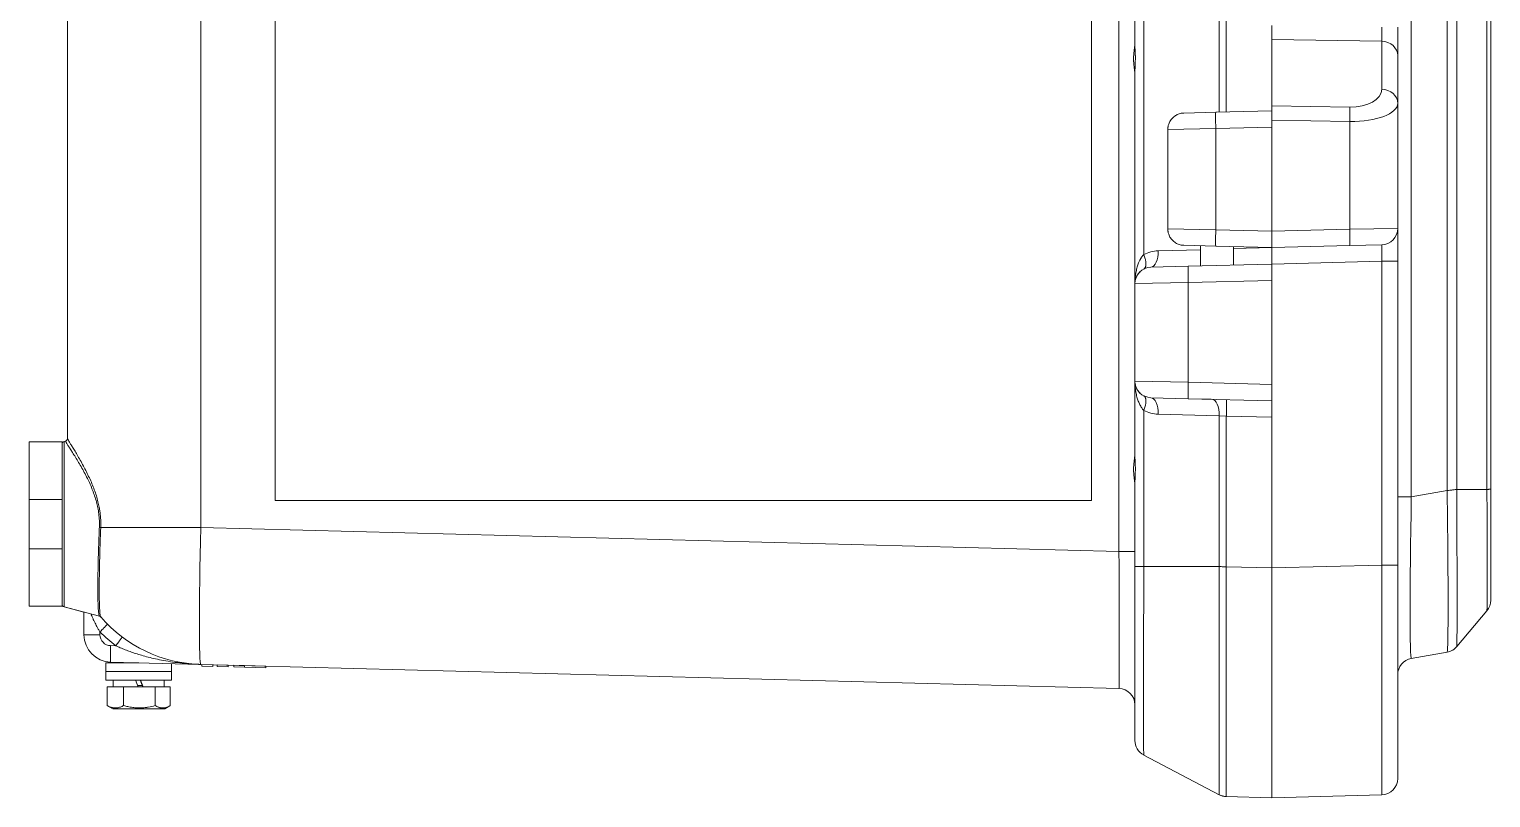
# Model space of a CAD drawing. Header units: millimetres. Extents: x -922 to 949, y -705 to 942.
# Drawn here: x 283.9 to 550.9, y -210 to -69.6 of the extents above; entities that cross this region are included whole.
import ezdxf

# ---------------------------------------------------------------- set-up
doc = ezdxf.new("R2010")
doc.units = ezdxf.units.MM
doc.linetypes.add('K5LT_AUXILIARY', pattern=[0])
doc.linetypes.add('K5LT_THIN', pattern=[0])

# ---------------------------------------------------------------- blocks, each defined once
blk = doc.blocks.new('U12')
at = {"color": 232, "linetype": 'K5LT_AUXILIARY', "lineweight": 18, "true_color": 0xc52b79}
for p, q in [((328.8, 155.75), (328.8, -155.72)), ((328.8, 155.75), (477.96, 155.75)), ((477.96, -155.72), (477.96, 155.75)), ((328.8, -155.72), (477.96, -155.72))]:
    blk.add_line(p, q, dxfattribs=at)
blk = doc.blocks.new('U11')
at = {"color": 7, "linetype": 'K5LT_THIN', "lineweight": 18}
for p, q in [((482.96, -165.04), (482.96, 165.04)), ((315.23, -160.65), (315.23, 160.65)), ((536.36, 155.02), (536.36, -155.02)), ((542.91, 153.86), (542.91, -153.86)), ((544.69, 153.67), (544.69, -153.67)), ((550.18, 153.67), (550.18, -153.67)), ((550.88, 153.61), (550.88, -153.61)), ((290.88, -144.36), (290.88, 144.36)), ((487.48, -110.77), (487.48, 110.77)), ((501.26, -84.75), (501.26, 84.75)), ((502.57, -84.72), (502.57, 84.72)), ((485.88, -72.75), (485.88, -2.25)), ((510.88, -71.51), (510.88, -68.91)), ((533.88, -69.22), (533.88, -74.41)), ((485.88, -72.05), (485.88, -70.81)), ((510.88, -71.51), (510.88, -83.63)), ((510.88, -71.51), (530.96, -71.81)), ((530.96, -71.81), (530.96, -80.56)), ((533.88, -71.99), (533.88, -74.41)), ((533.88, -74.41), (533.88, -83.16)), ((485.88, -116.08), (485.88, -77.25)), ((485.88, -79.19), (485.88, -77.95)), ((500.65, -84.77), (494.8, -84.92)), ((500.65, -84.77), (510.88, -84.5)), ((510.88, -86.23), (510.88, -83.63)), ((510.88, -83.63), (525.12, -83.85)), ((533.88, -83.16), (533.88, -105.98)), ((500.65, -87.77), (491.88, -87.92)), ((491.88, -87.92), (491.88, -106.08)), ((500.65, -87.77), (510.88, -87.5)), ((500.65, -87.77), (500.65, -106.23)), ((510.88, -86.23), (510.88, -87.5)), ((510.88, -86.23), (525.12, -86.45)), ((510.88, -87.5), (510.88, -106.5)), ((525.12, -86.45), (525.12, -106.13)), ((500.65, -106.23), (491.88, -106.08)), ((500.65, -106.23), (510.88, -106.5)), ((510.88, -106.5), (525.12, -106.13)), ((510.88, -109.5), (510.88, -106.5)), ((525.12, -106.13), (533.88, -105.98)), ((533.88, -105.98), (533.88, -111.97)), ((500.65, -109.23), (494.8, -109.08)), ((497.88, -112.84), (497.88, -109.16)), ((500.65, -109.23), (510.88, -109.5)), ((503.88, -112.68), (503.88, -109.32)), ((510.88, -109.5), (525.12, -109.13)), ((525.12, -109.13), (530.96, -108.97)), ((497.88, -109.88), (490.12, -110.08)), ((510.88, -109.5), (503.88, -109.68)), ((510.88, -112.09), (510.88, -109.5)), ((510.88, -112.5), (530.96, -111.97)), ((510.88, -112.09), (510.88, -112.5)), ((530.96, -111.97), (530.96, -167.49)), ((533.88, -111.97), (530.96, -111.97)), ((533.88, -111.97), (533.88, -167.49)), ((495.62, -112.9), (488.8, -113.08)), ((510.88, -112.5), (495.62, -112.9)), ((510.88, -112.5), (510.88, -115.5)), ((495.62, -115.9), (485.88, -116.08)), ((485.89, -115.91), (485.88, -115.93)), ((485.88, -133.92), (485.88, -116.08)), ((510.88, -115.5), (495.62, -115.9)), ((495.62, -134.1), (495.62, -115.9)), ((510.88, -134.5), (510.88, -115.5)), ((485.88, -147.75), (485.88, -133.92)), ((495.62, -134.1), (485.88, -133.92)), ((485.88, -133.93), (485.88, -133.93)), ((510.88, -134.5), (495.62, -134.1)), ((510.88, -134.5), (510.88, -137.5)), ((495.62, -137.1), (488.8, -136.92)), ((510.88, -137.5), (495.62, -137.1)), ((498.13, -137.21), (498.12, -137.17)), ((499.76, -137.21), (498.13, -137.21)), ((510.88, -137.5), (510.88, -140.5)), ((487.48, -167.78), (487.48, -139.23)), ((490.12, -139.92), (501.26, -140.21)), ((502.57, -140.28), (501.26, -140.21)), ((501.26, -167.78), (501.26, -140.21)), ((510.88, -140.5), (502.57, -140.28)), ((502.57, -167.8), (502.57, -140.28)), ((510.88, -168.01), (510.88, -140.5)), ((510.88, -140.5), (510.88, -168.01)), ((283.88, -155.5), (283.88, -145)), ((289.88, -145), (283.88, -145)), ((289.88, -155.5), (289.88, -145)), ((290.51, -144.83), (290.25, -144.9)), ((290.51, -144.83), (290.25, -144.9)), ((290.25, -175.1), (290.25, -144.9)), ((290.51, -144.84), (290.51, -144.83)), ((290.88, -144.35), (290.88, -144.36)), ((290.88, -144.35), (290.88, -144.36)), ((485.88, -147.05), (485.88, -145.81)), ((485.88, -167.74), (485.88, -152.25)), ((485.88, -154.19), (485.88, -152.95)), ((536.36, -155.02), (542.91, -153.86)), ((544.69, -153.67), (550.18, -153.67)), ((550.18, -153.67), (550.18, -153.67)), ((550.88, -153.61), (550.88, -173.91)), ((289.88, -155.5), (283.88, -155.5)), ((283.88, -155.5), (283.88, -164.5)), ((289.88, -164.5), (289.88, -155.5)), ((533.88, -155.02), (536.36, -155.02)), ((296.95, -160.65), (315.23, -160.65)), ((482.96, -165.04), (315.23, -160.65)), ((289.88, -164.5), (283.88, -164.5)), ((283.88, -175), (283.88, -164.5)), ((289.88, -175), (289.88, -164.5)), ((485.88, -165.04), (482.96, -165.04)), ((485.88, -199.53), (485.88, -167.74)), ((487.48, -167.78), (501.26, -167.78)), ((510.88, -168.01), (502.57, -167.8)), ((510.88, -168.01), (530.96, -167.49)), ((510.88, -210), (510.88, -168.01)), ((510.88, -168.01), (510.88, -210)), ((530.96, -167.49), (533.88, -167.49)), ((533.88, -167.49), (533.88, -206.48)), ((289.88, -175), (283.88, -175)), ((296.71, -176.83), (290.25, -175.1)), ((293.88, -176.07), (290.25, -175.1)), ((293.88, -180.21), (293.88, -176.07)), ((485.88, -193.03), (485.88, -174.85)), ((550.18, -175.84), (544.69, -182.38)), ((550.18, -175.84), (550.18, -175.84)), ((296.71, -176.83), (296.7, -176.81)), ((296.94, -176.97), (296.94, -176.96)), ((296.95, -176.97), (296.94, -176.96)), ((296.95, -176.97), (296.94, -176.96)), ((296.95, -176.97), (296.94, -176.97)), ((296.95, -176.97), (296.94, -176.97)), ((296.8, -180.21), (293.88, -180.21)), ((296.8, -180.21), (296.8, -179.7)), ((299.71, -182.23), (298.75, -182.21)), ((536.36, -184.56), (542.91, -183.41)), ((544.69, -182.38), (545.11, -181.87)), ((544.69, -182.38), (544.69, -182.38)), ((544.69, -182.38), (544.69, -182.38)), ((544.69, -182.38), (544.69, -182.38)), ((297.88, -186.94), (297.88, -185.34)), ((297.88, -185.34), (303.88, -185.34)), ((315.23, -185.64), (298.75, -185.21)), ((300.88, -185.34), (300.88, -185.26)), ((301.42, -185.34), (301.42, -185.28)), ((309.88, -186.94), (309.88, -185.5)), ((314.81, -185.62), (314.81, -185.62)), ((314.81, -185.62), (314.81, -185.62)), ((314.83, -185.62), (314.84, -185.63)), ((314.83, -185.62), (314.84, -185.63)), ((482.96, -190.03), (315.23, -185.64)), ((315.44, -185.64), (315.43, -185.94)), ((317.43, -186), (315.43, -185.94)), ((317.44, -185.7), (315.44, -185.64)), ((317.44, -185.7), (317.43, -186)), ((318.23, -185.72), (318.23, -186.02)), ((320.23, -185.77), (318.23, -185.72)), ((320.23, -186.07), (318.23, -186.02)), ((320.23, -185.77), (320.23, -186.07)), ((321.23, -185.8), (321.23, -186.1)), ((323.23, -185.85), (321.23, -185.8)), ((323.23, -186.15), (321.23, -186.1)), ((327.13, -185.95), (323.23, -185.85)), ((323.23, -185.85), (323.23, -186.15)), ((327.12, -186.25), (323.23, -186.15)), ((327.13, -185.95), (327.12, -186.25)), ((297.88, -188.54), (297.88, -186.94)), ((297.88, -186.94), (304.04, -186.94)), ((297.88, -186.94), (304.04, -186.94)), ((297.88, -188.54), (304.04, -188.54)), ((299.23, -189.74), (299.23, -188.54)), ((303.68, -189.49), (304.53, -189.49)), ((304.04, -186.94), (309.88, -186.94)), ((304.04, -186.94), (309.88, -186.94)), ((304.04, -188.54), (309.88, -188.54)), ((308.53, -189.74), (308.53, -188.54)), ((309.88, -188.54), (309.88, -186.94)), ((298.11, -189.74), (298.11, -193.15)), ((301.13, -189.74), (298.11, -189.74)), ((301.13, -189.74), (301.13, -193.15)), ((306.9, -189.74), (301.13, -189.74)), ((309.65, -189.74), (306.9, -189.74)), ((306.9, -189.74), (306.9, -193.15)), ((309.65, -189.74), (309.65, -193.15)), ((298.19, -193.2), (299.13, -193.74)), ((299.13, -193.74), (308.63, -193.74)), ((299.13, -193.74), (299.13, -193.74)), ((309.57, -193.2), (308.63, -193.74)), ((485.88, -199.53), (485.88, -193.03)), ((501.26, -209.44), (487.48, -202.19)), ((510.88, -210), (502.57, -209.78)), ((510.88, -210), (530.96, -209.47))]:
    blk.add_line(p, q, dxfattribs=at)
for centre, radius, start, end in [((530.88, -105.98), 3, 271.5, 0), ((530.88, -105.98), 3, 271.4991, 0.0009), ((490.28, -116.08), 6, 91.5, 117.7604), ((488.88, -116.08), 3, 91.5, 180), ((488.88, -133.92), 3, 180, 268.5), ((490.28, -133.92), 6, 242.2396, 268.5), ((290.38, -145.38), 0.5, 105, 180), ((290.38, -145.38), 0.5, 105, 180), ((290.38, -144.35), 0.5, 285, 0), ((290.38, -174.62), 0.5, 180, 255), ((290.38, -174.62), 0.5, 180, 255), ((547.88, -173.91), 3, 320, 0), ((296.58, -177.31), 0.5, 40.8106, 75), ((315.88, -160.65), 25, 220.7638, 268.5), ((298.88, -180.21), 5, 180, 268.5), ((315.93, -160.65), 27, 224.8828, 233.0816), ((298.8, -180.21), 2, 180, 268.5), ((542.39, -180.45), 3, 280, 320), ((542.39, -180.45), 3, 294.6811, 320.0234), ((542.39, -180.45), 3, 319.9947, 320.0209), ((315.88, -160.65), 25, 267.5389, 268.5), ((536.88, -187.52), 3, 100, 180), ((482.88, -193.03), 3, 0, 88.5), ((482.88, -193.03), 3, 0.0009, 88.4991), ((300.52, -189.17), 4.66, 238.8188, 239.9921), ((307.24, -189.17), 4.66, 300.0079, 301.1812), ((482.88, -193.03), 3, 0, 4.6134), ((488.88, -199.53), 3, 180, 192.5892), ((488.88, -199.53), 3, 180, 242.2396), ((530.88, -206.48), 3, 271.5, 0), ((502.65, -206.78), 3, 242.2396, 268.5), ((502.65, -206.78), 3, 242.2376, 259.1691)]:
    blk.add_arc(centre, radius, start, end, dxfattribs=at)
for centre, major_axis, ratio, start_param, end_param in [((530.88, -69.21), (-0.05, 3), 0.02615, 3.6644, 4.711202), ((530.88, -74.41), (3, 0), 0.866025, 0, 1.544616), ((524.96, -80.38), (6, -0.27), 0.57656, 4.764695, 6.309312), ((530.88, -83.16), (-3, 0), 0.866025, 3.141593, 4.686209), ((500.72, -87.77), (-0.08, 3), 0.026168, 0, 1.570111), ((524.88, -82.98), (9, -0.21), 0.384717, 4.747672, 6.292288), ((525.04, -86.45), (0.05, 3), 0.026174, 4.712785, 5.759587), ((500.72, -106.23), (-0.08, -3), 0.026168, 4.713074, 6.283185), ((525.04, -106.13), (-0.08, 3), 0.026168, 3.141593, 4.711704), ((530.88, -111.98), (0.08, 3), 0.026096, 4.714442, 6.28454), ((488.72, -110.08), (0.08, -3), 0.46565, 0, 1.558603), ((495.7, -115.9), (0.08, -3), 0.026168, 3.141593, 4.711704), ((495.7, -134.1), (-0.08, -3), 0.026168, 4.713074, 6.283185), ((488.72, -139.92), (0.08, 3), 0.46565, 4.724582, 6.283185), ((499.86, -140.21), (0.08, 3), 0.46565, 4.724582, 6.283185), ((502.5, -140.28), (0.08, 3), 0.026168, 4.713074, 6.283185), ((290.38, -144.36), (0.5, 0), 0.999145, 4.974188, 6.283185), ((290.38, -144.36), (0.5, 0), 0.999145, 6.283171, 6.283185), ((536.88, -154.01), (0.52, 30.55), 0.016488, 1.604154, 3.144792), ((315.88, -160.65), (-0.65, -24.99), 0.026168, 4.713074, 6.283185), ((482.88, -165.02), (-0.08, 25.01), 0.003137, 3.141501, 4.711612), ((530.88, -167.46), (-0.08, 42.01), 0.001868, 3.141638, 4.711749), ((298.83, -182.21), (-0.08, -3), 0.026168, 4.713074, 6.283185), ((303.88, -190.37), (-4.65, 12.78), 0.008414, -1.524683, -1.430282), ((303.88, -187.91), (-3.05, 8.38), 0.008414, 4.489416, 4.634315), ((303.88, -187.91), (-4.65, 12.78), 0.008414, 4.565751, 4.660152)]:
    blk.add_ellipse(centre, major_axis=major_axis, ratio=ratio, start_param=start_param, end_param=end_param, dxfattribs=at)
for points, knots in [([(485.88, -72.05), (485.88, -72.19), (485.87, -72.42), (485.83, -72.72), (485.8, -72.99), (485.75, -73.3), (485.71, -73.67), (485.68, -73.97), (485.65, -74.22), (485.64, -74.46), (485.63, -74.68), (485.62, -74.89), (485.62, -75.12), (485.63, -75.38), (485.64, -75.64), (485.67, -75.93), (485.69, -76.21), (485.74, -76.57), (485.78, -76.9), (485.83, -77.28), (485.87, -77.62), (485.88, -77.86), (485.88, -77.95)], [0, 0, 0, 0, 2.06749, 3.228269, 3.831728, 5.428928, 6.873408, 7.94605, 8.74727, 9.626094, 10.418724, 11.119275, 11.810982, 12.833505, 13.839925, 14.618114, 15.839235, 16.938379, 18.637748, 19.623487, 21.588729, 23, 23, 23, 23]), ([(485.88, -72.75), (485.88, -72.92), (485.89, -73.19), (485.91, -73.58), (485.92, -73.87), (485.93, -74.11), (485.94, -74.3), (485.95, -74.48), (485.95, -74.73), (485.95, -75.01), (485.95, -75.32), (485.94, -75.63), (485.93, -75.93), (485.92, -76.27), (485.9, -76.62), (485.88, -76.95), (485.88, -77.16), (485.88, -77.25)], [0, 0, 0, 0, 2.232209, 3.557793, 4.792391, 5.664359, 6.316577, 7.055068, 7.751201, 9.067366, 10.323802, 11.271724, 12.619289, 13.748122, 15.286628, 16.835701, 18, 18, 18, 18]), ([(494.8, -84.92), (494.65, -84.93), (494.36, -84.95), (493.97, -85.05), (493.61, -85.19), (493.29, -85.37), (492.98, -85.59), (492.71, -85.84), (492.47, -86.12), (492.27, -86.43), (492.11, -86.76), (492, -87.06), (491.94, -87.31), (491.91, -87.51), (491.89, -87.68), (491.88, -87.82), (491.88, -87.89), (491.88, -87.92)], [0, 0, 0, 0, 1.790481, 3.351421, 4.752411, 6.183863, 7.657585, 9.088034, 10.51814, 11.957853, 13.431575, 14.711211, 15.70917, 16.417002, 17.122826, 17.650492, 18, 18, 18, 18]), ([(494.8, -109.08), (494.65, -109.07), (494.36, -109.05), (493.97, -108.95), (493.61, -108.81), (493.29, -108.63), (492.98, -108.41), (492.71, -108.16), (492.47, -107.88), (492.27, -107.57), (492.11, -107.24), (492, -106.94), (491.94, -106.69), (491.91, -106.49), (491.89, -106.32), (491.88, -106.18), (491.88, -106.11), (491.88, -106.08)], [0, 0, 0, 0, 1.790481, 3.351421, 4.752411, 6.183863, 7.657585, 9.088034, 10.51814, 11.957853, 13.431575, 14.711211, 15.70917, 16.417002, 17.122826, 17.650492, 18, 18, 18, 18]), ([(487.48, -110.77), (487.4, -110.85), (487.27, -111.01), (487.11, -111.23), (487, -111.4), (486.91, -111.54), (486.84, -111.68), (486.75, -111.84), (486.65, -112.05), (486.54, -112.32), (486.41, -112.65), (486.29, -113.03), (486.18, -113.45), (486.08, -113.92), (485.99, -114.43), (485.93, -114.96), (485.89, -115.52), (485.88, -115.89), (485.88, -116.08)], [0, 0, 0, 0, 1.119224, 2.013989, 2.684296, 3.134943, 3.64492, 4.214228, 4.995334, 5.960058, 7.171515, 8.505667, 9.985395, 11.594339, 13.350704, 15.202978, 17.103221, 19, 19, 19, 19]), ([(487.48, -110.77), (487.54, -110.91), (487.64, -111.17), (487.74, -111.53), (487.82, -111.84), (487.86, -112.13), (487.88, -112.4), (487.88, -112.65), (487.84, -112.87), (487.79, -113.06), (487.71, -113.22), (487.61, -113.34), (487.53, -113.4), (487.48, -113.42)], [0, 0, 0, 0, 1.587774, 2.969913, 4.186357, 5.417005, 6.664765, 7.890096, 9.1197, 10.359532, 11.584705, 12.801149, 14, 14, 14, 14]), ([(486.82, -113.9), (486.73, -113.99), (486.64, -114.08), (486.49, -114.27), (486.41, -114.37), (486.28, -114.58), (486.22, -114.69), (486.11, -114.91), (486.07, -115.03), (485.99, -115.27), (485.96, -115.39), (485.92, -115.57), (485.92, -115.62), (485.91, -115.67)], [0, 0, 0, 0, 5.277046, 5.277046, 10.996443, 10.996443, 17.113289, 17.113289, 23.56748, 23.56748, 30.16748, 30.16748, 33, 33, 33, 33]), ([(487.48, -139.23), (487.41, -139.16), (487.29, -139.02), (487.14, -138.81), (487.02, -138.64), (486.94, -138.49), (486.86, -138.36), (486.78, -138.2), (486.67, -137.99), (486.55, -137.71), (486.42, -137.38), (486.3, -136.99), (486.18, -136.57), (486.08, -136.1), (485.99, -135.59), (485.93, -135.05), (485.89, -134.49), (485.88, -134.11), (485.88, -133.92)], [0, 0, 0, 0, 0.984449, 1.839479, 2.513998, 3.020293, 3.487783, 4.040335, 4.814823, 5.832442, 7.075429, 8.425441, 9.911775, 11.524075, 13.285854, 15.13986, 17.062686, 19, 19, 19, 19]), ([(486.82, -136.1), (486.73, -136.01), (486.64, -135.92), (486.49, -135.73), (486.41, -135.63), (486.28, -135.42), (486.22, -135.31), (486.11, -135.09), (486.07, -134.97), (485.99, -134.73), (485.96, -134.6), (485.92, -134.41), (485.91, -134.33), (485.9, -134.26)], [0, 0, 0, 0, 4.92747, 4.92747, 10.268007, 10.268007, 15.979874, 15.979874, 22.006828, 22.006828, 28.281056, 28.281056, 32, 32, 32, 32]), ([(485.91, -134.32), (485.91, -134.35), (485.92, -134.38), (485.92, -134.43), (485.93, -134.46), (485.94, -134.51), (485.94, -134.53), (485.96, -134.59), (485.96, -134.61), (485.97, -134.67), (485.98, -134.69), (485.99, -134.72)], [0, 0, 0, 0, 1.4, 1.4, 2.8, 2.8, 4.2, 4.2, 5.6, 5.6, 7, 7, 7, 7]), ([(487.48, -139.23), (487.54, -139.09), (487.64, -138.83), (487.74, -138.47), (487.82, -138.16), (487.86, -137.87), (487.88, -137.6), (487.88, -137.35), (487.84, -137.13), (487.79, -136.94), (487.71, -136.78), (487.61, -136.66), (487.53, -136.6), (487.48, -136.58)], [0, 0, 0, 0, 1.587775, 2.969914, 4.186359, 5.417007, 6.664768, 7.8901, 9.119706, 10.359543, 11.58472, 12.801161, 14, 14, 14, 14]), ([(296.7, -160.63), (296.72, -160.21), (296.71, -159.38), (296.61, -158.17), (296.42, -157.03), (296.17, -155.93), (295.84, -154.86), (295.45, -153.77), (295, -152.69), (294.48, -151.6), (293.93, -150.54), (293.34, -149.47), (292.75, -148.47), (292.18, -147.55), (291.68, -146.76), (291.26, -146.11), (290.94, -145.61), (290.71, -145.24), (290.57, -145), (290.52, -144.89), (290.51, -144.85), (290.51, -144.84)], [0, 0, 0, 0, 1.070157, 2.111342, 3.111611, 4.058481, 5.090293, 6.123562, 7.292925, 8.4389, 9.734586, 11.067538, 12.510262, 13.962947, 15.392255, 16.752755, 18.056442, 19.278287, 20.55599, 21.447008, 22, 22, 22, 22]), ([(296.95, -160.65), (296.95, -160.58), (296.95, -160.45), (296.96, -160.24), (296.96, -160), (296.96, -159.63), (296.94, -159.12), (296.89, -158.46), (296.8, -157.71), (296.65, -156.84), (296.44, -155.88), (296.14, -154.81), (295.77, -153.71), (295.34, -152.61), (294.86, -151.53), (294.33, -150.44), (293.77, -149.36), (293.19, -148.31), (292.62, -147.34), (292.12, -146.5), (291.69, -145.8), (291.36, -145.25), (291.11, -144.84), (290.96, -144.57), (290.89, -144.42), (290.88, -144.37), (290.88, -144.36)], [0, 0, 0, 0, 0.209026, 0.404381, 0.626958, 0.95758, 1.509706, 2.180834, 2.989786, 3.824706, 4.913167, 6.097589, 7.420784, 8.740658, 10.14812, 11.654539, 13.269393, 15.001032, 16.778154, 18.537727, 20.233023, 21.848073, 23.399071, 24.866431, 26.062244, 27, 27, 27, 27]), ([(485.88, -147.05), (485.88, -147.19), (485.87, -147.42), (485.83, -147.72), (485.8, -147.99), (485.75, -148.3), (485.71, -148.67), (485.68, -148.97), (485.65, -149.22), (485.64, -149.46), (485.63, -149.68), (485.62, -149.89), (485.62, -150.12), (485.63, -150.38), (485.64, -150.64), (485.67, -150.93), (485.69, -151.21), (485.74, -151.57), (485.78, -151.9), (485.83, -152.28), (485.87, -152.62), (485.88, -152.86), (485.88, -152.95)], [0, 0, 0, 0, 2.067465, 3.22823, 3.831681, 5.428862, 6.873325, 7.945954, 8.747164, 9.625978, 10.418598, 11.119141, 11.810839, 12.83335, 13.839757, 14.617938, 15.839044, 16.938174, 18.637528, 19.623269, 21.588579, 23, 23, 23, 23]), ([(485.88, -147.75), (485.88, -147.9), (485.89, -148.14), (485.9, -148.51), (485.92, -148.82), (485.93, -149.13), (485.95, -149.43), (485.95, -149.77), (485.95, -150.1), (485.95, -150.37), (485.94, -150.58), (485.94, -150.82), (485.92, -151.13), (485.9, -151.51), (485.89, -151.89), (485.88, -152.13), (485.88, -152.25)], [0, 0, 0, 0, 1.860719, 2.928695, 4.388735, 5.337489, 6.390008, 7.684897, 8.944824, 9.923476, 10.591261, 11.27019, 12.541306, 13.965635, 15.536353, 17, 17, 17, 17]), ([(542.91, -153.86), (543.07, -153.85), (543.36, -153.82), (543.74, -153.78), (544.08, -153.75), (544.35, -153.72), (544.55, -153.69), (544.65, -153.68), (544.69, -153.67)], [0, 0, 0, 0, 2.050391, 3.818228, 5.394999, 7.03845, 8.270614, 9, 9, 9, 9]), ([(542.91, -153.86), (542.93, -155.16), (542.96, -157.6), (543, -161), (543.03, -164.05), (543.05, -166.92), (543.07, -169.69), (543.08, -172.28), (543.09, -174.65), (543.08, -176.78), (543.07, -178.65), (543.06, -180.24), (543.03, -181.49), (543, -182.39), (542.98, -182.98), (542.94, -183.33), (542.92, -183.41), (542.91, -183.41)], [0, 0, 0, 0, 1.516428, 2.838508, 4.015016, 5.22216, 6.462243, 7.686767, 8.910863, 10.133431, 11.357322, 12.583781, 13.811572, 14.946786, 15.991193, 16.978671, 18, 18, 18, 18]), ([(544.69, -153.67), (544.69, -154.86), (544.69, -157.09), (544.7, -160.2), (544.71, -163.03), (544.71, -165.76), (544.72, -168.44), (544.72, -170.98), (544.72, -173.32), (544.72, -175.43), (544.72, -177.3), (544.72, -178.91), (544.71, -180.24), (544.71, -181.27), (544.7, -181.95), (544.69, -182.3), (544.69, -182.38), (544.69, -182.38)], [0, 0, 0, 0, 1.423587, 2.664843, 3.780862, 4.951854, 6.175091, 7.398696, 8.614383, 9.825092, 11.037852, 12.259813, 13.495425, 14.735997, 15.967804, 17.056992, 18, 18, 18, 18]), ([(550.88, -153.61), (550.88, -153.62), (550.86, -153.63), (550.77, -153.64), (550.63, -153.65), (550.48, -153.66), (550.32, -153.67), (550.22, -153.67), (550.18, -153.67)], [0, 0, 0, 0, 2.013996, 3.765734, 5.328952, 6.906768, 8.15503, 9, 9, 9, 9]), ([(550.18, -153.67), (550.18, -153.85), (550.18, -154.19), (550.19, -154.66), (550.19, -155.07), (550.19, -155.45), (550.19, -155.86), (550.2, -156.41), (550.2, -157.14), (550.21, -158.09), (550.21, -159.35), (550.22, -160.95), (550.23, -162.86), (550.24, -164.89), (550.24, -166.88), (550.25, -168.71), (550.24, -170.34), (550.24, -171.73), (550.23, -173.16), (550.22, -174.16), (550.21, -174.81), (550.21, -175.11), (550.2, -175.32), (550.2, -175.47), (550.19, -175.58), (550.19, -175.66), (550.19, -175.72), (550.19, -175.75), (550.18, -175.77), (550.18, -175.79), (550.18, -175.81), (550.18, -175.82), (550.18, -175.83), (550.18, -175.84), (550.18, -175.84)], [0, 0, 0, 0, 0.556191, 1.048313, 1.469277, 1.819084, 2.198976, 2.745507, 3.498164, 4.471514, 5.738565, 7.467692, 9.640751, 12.072437, 14.540559, 17.012503, 19.450467, 21.803086, 23.999517, 27.6914, 29.105041, 30.203713, 31.083081, 31.820697, 32.530077, 33.088739, 33.540831, 33.848126, 34.108788, 34.322818, 34.523531, 34.735244, 34.897733, 35, 35, 35, 35]), ([(296.7, -176.81), (296.66, -176.78), (296.61, -176.62), (296.54, -176.14), (296.49, -175.49), (296.45, -174.68), (296.43, -173.67), (296.42, -172.51), (296.42, -171.18), (296.43, -169.72), (296.45, -168.14), (296.49, -166.47), (296.54, -164.69), (296.6, -163), (296.65, -161.63), (296.68, -160.9), (296.7, -160.63)], [0, 0, 0, 0, 1.518378, 2.885381, 4.094617, 5.351205, 6.608393, 7.873342, 9.137183, 10.402353, 11.667734, 12.93484, 14.180511, 15.518793, 16.45101, 17, 17, 17, 17]), ([(296.94, -176.97), (296.91, -176.93), (296.86, -176.77), (296.79, -176.3), (296.75, -175.67), (296.71, -174.88), (296.68, -173.89), (296.67, -172.72), (296.67, -171.39), (296.68, -169.92), (296.71, -168.34), (296.74, -166.65), (296.79, -164.86), (296.85, -163.13), (296.9, -161.7), (296.93, -160.93), (296.95, -160.65)], [0, 0, 0, 0, 1.502916, 2.824233, 4.008633, 5.228313, 6.507694, 7.766496, 9.036986, 10.300091, 11.5828, 12.836954, 14.090942, 15.442102, 16.425958, 17, 17, 17, 17]), ([(296.95, -160.65), (296.92, -160.65), (296.88, -160.64), (296.8, -160.63), (296.73, -160.63), (296.7, -160.63)], [0, 0, 0, 0, 1.906994, 3.720983, 6, 6, 6, 6]), ([(485.88, -167.74), (485.88, -167.75), (485.9, -167.75), (485.99, -167.76), (486.13, -167.76), (486.3, -167.77), (486.51, -167.77), (486.77, -167.77), (487.04, -167.78), (487.28, -167.78), (487.43, -167.78), (487.48, -167.78)], [0, 0, 0, 0, 1.71828, 3.216869, 4.554146, 5.926715, 7.335472, 8.734057, 10.17837, 11.271025, 12, 12, 12, 12]), ([(487.48, -202.19), (487.48, -202.18), (487.48, -202.16), (487.48, -202.13), (487.48, -202.1), (487.48, -202.06), (487.48, -202.02), (487.48, -201.98), (487.48, -201.92), (487.48, -201.86), (487.48, -201.78), (487.48, -201.67), (487.47, -201.51), (487.47, -201.26), (487.47, -200.85), (487.47, -200.22), (487.47, -199.33), (487.46, -198.29), (487.46, -197.13), (487.46, -195.75), (487.46, -193.97), (487.46, -191.7), (487.46, -189.07), (487.46, -186.24), (487.46, -183.38), (487.47, -180.59), (487.47, -178), (487.47, -175.66), (487.48, -173.59), (487.48, -171.7), (487.48, -170.06), (487.48, -168.73), (487.48, -168.03), (487.48, -167.78)], [0, 0, 0, 0, 0.368594, 0.768672, 1.178826, 1.578789, 1.922383, 2.222305, 2.508038, 2.794273, 3.122063, 3.524345, 4.060564, 4.784624, 5.774502, 7.185203, 8.771067, 10.358214, 11.750948, 13.221495, 15.111085, 17.262068, 19.551159, 21.7191, 23.833627, 25.774483, 27.513445, 29.045691, 30.352102, 31.525287, 32.641233, 33.497006, 34, 34, 34, 34]), ([(502.57, -167.8), (502.31, -167.79), (501.95, -167.79), (501.52, -167.78), (501.34, -167.78), (501.26, -167.78)], [0, 0, 0, 0, 3.438848, 4.772181, 6, 6, 6, 6]), ([(501.26, -209.44), (501.26, -209.44), (501.26, -209.2), (501.26, -208.23), (501.26, -206.83), (501.26, -205), (501.26, -202.68), (501.26, -199.91), (501.26, -196.77), (501.26, -193.27), (501.26, -189.45), (501.26, -185.36), (501.26, -181.08), (501.26, -176.68), (501.26, -172.25), (501.26, -169.26), (501.26, -167.78)], [0, 0, 0, 0, 1.464793, 2.743647, 3.89252, 5.073023, 6.29356, 7.491446, 8.69167, 9.889752, 11.090578, 12.293108, 13.504145, 14.672355, 15.841216, 17, 17, 17, 17]), ([(502.57, -209.78), (502.57, -209.78), (502.57, -209.53), (502.57, -208.53), (502.57, -207.09), (502.57, -205.22), (502.57, -202.86), (502.57, -200.06), (502.57, -196.86), (502.57, -193.31), (502.57, -189.44), (502.57, -185.3), (502.57, -180.97), (502.57, -176.55), (502.57, -172.15), (502.57, -169.23), (502.57, -167.8)], [0, 0, 0, 0, 1.491154, 2.790701, 3.944874, 5.127546, 6.3426, 7.54272, 8.745978, 9.948088, 11.150935, 12.352946, 13.563126, 14.740931, 15.889423, 17, 17, 17, 17]), ([(296.8, -179.7), (296.7, -179.53), (296.51, -179.2), (296.25, -178.73), (296.02, -178.29), (295.8, -177.86), (295.58, -177.41), (295.39, -176.99), (295.23, -176.65), (295.16, -176.47), (295.13, -176.41)], [0, 0, 0, 0, 1.79575, 3.358002, 4.753847, 6.173688, 7.617526, 9.208218, 10.335709, 11, 11, 11, 11]), ([(298.17, -178.29), (298.17, -178.29), (298.16, -178.31), (298.11, -178.36), (298.04, -178.44), (297.94, -178.54), (297.83, -178.66), (297.69, -178.81), (297.54, -178.96), (297.39, -179.11), (297.24, -179.26), (297.12, -179.38), (297.02, -179.49), (296.93, -179.57), (296.86, -179.64), (296.82, -179.68), (296.8, -179.7)], [0, 0, 0, 0, 1.879559, 3.515198, 4.973376, 6.471575, 8.012526, 9.516331, 11.003952, 12.354765, 13.582207, 14.582968, 15.391102, 16.020273, 16.528625, 17, 17, 17, 17]), ([(300.86, -180.63), (300.87, -180.64), (300.86, -180.65), (300.82, -180.72), (300.76, -180.8), (300.68, -180.92), (300.58, -181.06), (300.46, -181.22), (300.33, -181.4), (300.1, -181.72), (299.88, -182.01), (299.71, -182.23)], [0, 0, 0, 0, 1.327806, 2.482877, 3.512832, 4.57362, 5.668807, 6.734251, 7.797318, 8.82664, 12, 12, 12, 12]), ([(299.71, -182.23), (299.98, -182.36), (300.55, -182.6), (301.41, -182.96), (302.35, -183.31), (303.34, -183.65), (304.44, -183.99), (305.65, -184.32), (307, -184.65), (308.49, -184.95), (310.11, -185.22), (311.82, -185.43), (313.54, -185.57), (314.67, -185.62), (315.23, -185.64)], [0, 0, 0, 0, 0.821923, 1.73424, 2.635546, 3.636758, 4.658643, 5.856767, 7.146175, 8.568204, 10.124771, 11.792836, 13.436605, 15, 15, 15, 15]), ([(298.11, -193.15), (298.31, -193.26), (298.6, -193.4), (298.97, -193.51), (299.19, -193.56), (299.38, -193.59), (299.57, -193.6), (299.77, -193.6), (299.99, -193.57), (300.26, -193.52), (300.64, -193.4), (300.93, -193.26), (301.13, -193.15)], [0, 0, 0, 0, 2.66649, 3.810425, 4.700444, 5.503844, 6.294351, 7.038845, 8.091005, 9.12096, 10.454936, 13, 13, 13, 13]), ([(301.13, -193.15), (301.38, -193.22), (301.77, -193.32), (302.33, -193.44), (302.76, -193.51), (303.19, -193.56), (303.56, -193.59), (303.91, -193.6), (304.25, -193.6), (304.62, -193.58), (305.08, -193.54), (305.87, -193.42), (306.48, -193.27), (306.9, -193.15)], [0, 0, 0, 0, 1.896477, 2.871604, 4.103535, 5.062016, 5.927217, 6.778532, 7.580294, 8.339144, 9.455768, 10.905857, 14, 14, 14, 14]), ([(306.9, -193.15), (307.08, -193.26), (307.33, -193.39), (307.65, -193.5), (307.84, -193.55), (308.02, -193.58), (308.22, -193.6), (308.42, -193.6), (308.63, -193.57), (308.89, -193.51), (309.21, -193.39), (309.44, -193.27), (309.57, -193.2)], [0, 0, 0, 0, 2.778174, 3.726036, 4.53484, 5.54581, 6.388221, 7.336865, 8.416621, 9.466171, 11.124023, 13, 13, 13, 13])]:
    blk.add_open_spline(points, degree=3, knots=knots, dxfattribs=at)
blk.add_open_spline([(296.94, -176.96), (296.92, -176.94), (296.87, -176.9), (296.79, -176.85), (296.73, -176.82), (296.7, -176.81)], degree=3, dxfattribs=at)
blk.add_blockref('U12', (0, 0))

msp = doc.modelspace()

# ---------------------------------------------------------------- block references
msp.add_blockref('U11', (0, 0))

doc.saveas('drawing.dxf')
